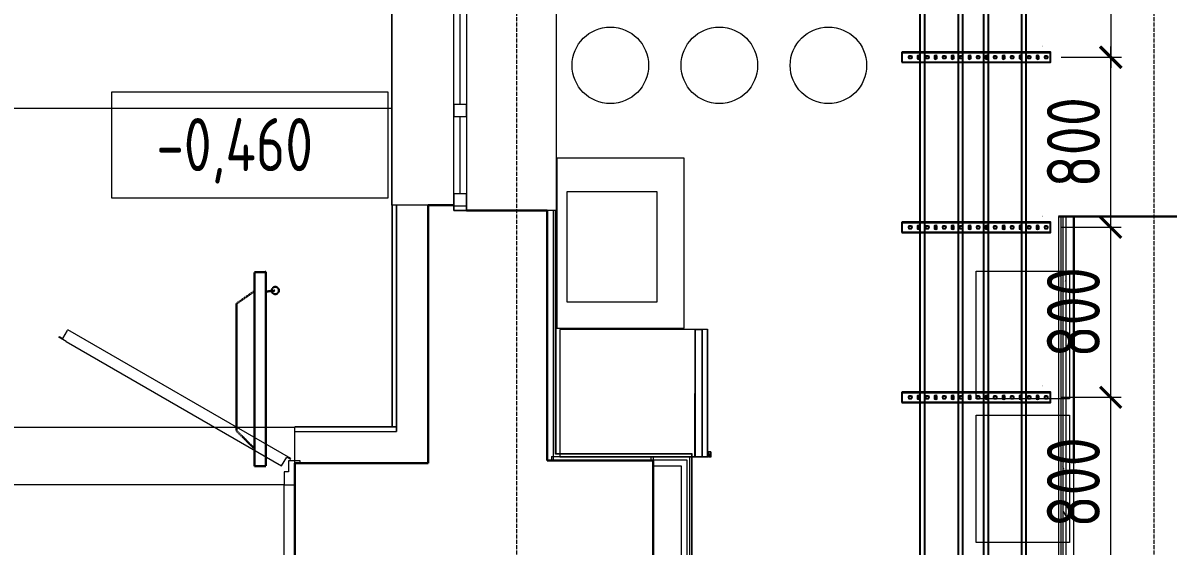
# Model space of a CAD drawing. Header units: millimetres. Extents: x -42533 to 645315, y 3457 to 82611.
# Drawn here: x 70273 to 75664, y 52737 to 55199 of the extents above; entities that cross this region are included whole.
import ezdxf
from ezdxf.enums import TextEntityAlignment as Align

# ---------------------------------------------------------------- set-up
doc = ezdxf.new("R2018")
doc.units = ezdxf.units.MM
doc.linetypes.add('ADSK_Линия сетки', pattern=[25, 20, -2.5, 0, -2.5])
doc.linetypes.add('ADSK_Штриховая_ш3 п1_5', pattern=[4.5, 3, -1.5])
for name, color, linetype in [('00_00_потолок_Панели из стали', 7, 'Continuous'), ('ЭОМ_Лотки авар.', 1, 'Continuous'), ('ЭОМ_Лотки рабочие', 5, 'Continuous')]:
    doc.layers.add(name, color=color, linetype=linetype)
for name, color, linetype, lineweight in [('_ Окна', 7, 'Continuous', 9), ('Аннотация', 7, 'Continuous', 18), ('Двери', 7, 'Continuous', 9), ('Оборудование', 7, 'Continuous', 18), ('Окна', 7, 'Continuous', 9), ('Оси', 253, 'Continuous', 9), ('Отметки', 7, 'Continuous', 9), ('Перекрытие', 7, 'Continuous', 18), ('Стены внутренние', 7, 'Continuous', 18), ('Стены наружные', 7, 'Continuous', 18), ('Стены несущие', 7, 'Continuous', 30), ('Стены отделка', 7, 'Continuous', 30), ('Стены штриховка', 7, 'Continuous', 9), ('ШТРИХОВКА', 252, 'Continuous', 15)]:
    doc.layers.add(name, color=color, linetype=linetype, lineweight=lineweight)
doc.layers.add('Линии', color=7, linetype='Continuous', lineweight=9, true_color=0x00a600)
doc.styles.add('GOST Common_3', font='GOST_Common.ttf', dxfattribs={"width": 0.8, "height": 350})
doc.styles.get("Standard").update_dxf_attribs({"font": 'arial.ttf'})
doc.styles.add('М2', font='isocpeur.ttf', dxfattribs={"width": 0.8})
doc.dimstyles.new('М2-100', dxfattribs={"dimtxt": 250, "dimasz": 100, "dimexe": 50, "dimexo": 50, "dimgap": 50, "dimtad": 1, "dimdec": 0, "dimzin": 1, "dimtxsty": 'М2', "dimblk": 'ARCHTICK', "dimcen": 2.5, "dimdle": 50, "dimclre": 256, "dimclrt": 256, "dimadec": 0, "dimazin": 0, "dimtfac": 1, "dimtdec": 0, "dimtix": 1, "dimtmove": 1, "dimatfit": 3, "dimldrblk": 'NONE', "dimfxl": 1, "dimtolj": 1, "dimlwd": 9, "dimlwe": 9, "dimarcsym": 1})

# ---------------------------------------------------------------- blocks, each defined once
blk = doc.blocks.new('ТХ пищеблок....')
at = {"layer": 'Оборудование', "color": 8}
for p, q in [((471.9, 8910.5), (-128.1, 8910.5)), ((-128.1, 8910.5), (-128.1, 8110.5)), ((471.9, 8110.5), (471.9, 8910.5)), ((-80.7, 8750.8), (-80.7, 8233.8)), ((344.3, 8750.8), (-80.7, 8750.8)), ((344.3, 8233.8), (344.3, 8750.8)), ((1846.8, 8377.4), (2286.8, 8377.4)), ((1846.8, 7777.4), (1846.8, 8377.4)), ((2286.8, 8377.4), (2286.8, 7777.4)), ((-80.7, 8233.8), (344.3, 8233.8)), ((-128.1, 8110.5), (471.9, 8110.5)), ((2286.8, 7777.4), (1846.8, 7777.4)), ((1846.8, 7701.1), (2286.8, 7701.1)), ((1846.8, 7101.1), (1846.8, 7701.1)), ((2286.8, 7701.1), (2286.8, 7101.1)), ((2286.8, 7101.1), (1846.8, 7101.1))]:
    blk.add_line(p, q, dxfattribs=at)
at = {"layer": 'Оборудование', "color": 8, "lineweight": 0}
blk.add_line((-113, 7504.4), (586.3, 7504.4), dxfattribs=at)
for points in [[(582, 8104.8), (582, 8100), (581.3, 7503.7), (582, 8100.1), (582, 8104.4), (-113, 8104.4)], [(-113, 8104.4), (-113, 7503.7), (-113, 7503.7)], [(557, 8104.4), (523.6, 8104.4), (523.6, 7503.7), (556.2, 7503.7), (557, 8104.4), (556.2, 7503.7), (522.8, 7503.7), (523.2, 8104.4), (557.3, 8104.4)], [(522.8, 7503.7), (523.2, 8104.4), (522.8, 7503.7)], [(-113, 7504.4), (522.8, 7504.4), (556.2, 7503.7), (572.9, 7503.7), (581.3, 7503.7), (572.9, 7503.7), (556.2, 7503.7)], [(556.2, 7503.7), (572.9, 7503.7), (581.3, 7503.7), (572.9, 7503.7), (556.2, 7503.7), (522.8, 7503.7), (-113, 7503.7)]]:
    blk.add_lwpolyline(points, dxfattribs=at)
blk.add_lwpolyline([(581.3, 7528.7), (598, 7528.7), (598, 7503.6), (589.6, 7503.6), (589.6, 7520.3), (581.3, 7520.4), (589.6, 7520.4), (589.6, 7503.7), (598, 7503.7), (598, 7528.7)], close=True, dxfattribs=at)
at = {"layer": 'Оборудование', "color": 8}
for centre in [(124.4, 9346.7), (637.7, 9346.7), (1151.1, 9346.7)]:
    blk.add_circle(centre, 180, dxfattribs=at)
blk = doc.blocks.new('1 этаж')
at = {"layer": 'Стены внутренние', "lineweight": 9}
h = blk.add_hatch(dxfattribs=at)
h.set_pattern_fill('FP_12', color=8, style=0, pattern_type=2)
h.set_pattern_definition([(0, (540.38, 188.9), (406.4, 101.6), [33.528, -271.272, 33.528, -271.272, -1625.6]), (0, (540.38, 188.9), (406.4, 101.6), [-609.6, 33.528, -576.072, 33.528, -271.272, -711.2]), (0, (540.38, 188.9), (406.4, 101.6), [-1524, 33.528, -169.672, 33.528, -474.472]), (120, (692.78, 239.7), (-291.18818, 301.15272), [33.528, -271.272, 33.528, -271.272, -1625.6]), (120, (692.78, 239.7), (-291.18818, 301.15272), [-609.6, 33.528, -576.072, 33.528, -271.272, -711.2]), (120, (692.78, 239.7), (-291.18818, 301.15272), [-1524, 33.528, -169.672, 33.528, -474.472]), (240, (743.58, 442.9), (-115.21182, -402.75272), [33.528, -271.272, 33.528, -271.272, -1625.6]), (240, (743.58, 442.9), (-115.21182, -402.75272), [-609.6, 33.528, -576.072, 33.528, -271.272, -711.2]), (240, (743.58, 442.9), (-115.21182, -402.75272), [-1524, 33.528, -169.672, 33.528, -474.472])])
h.paths.add_polyline_path([(48991.265, 20255.46), (48991.265, 22016.407), (48976.265, 22016.407), (48976.265, 20255.46)])
h.paths.add_polyline_path([(48976.265, 23216.407), (48991.265, 23216.407), (48991.265, 25818.902), (48976.265, 25818.902), (48976.265, 23231.407)])
at = {"layer": '_ Окна', "color": 8}
for p, q in [((46139.055, 22529.753), (46139.055, 23319.753)), ((46139.055, 22109.753), (46139.055, 22469.753)), ((46169.055, 22049.753), (46109.055, 22049.753))]:
    blk.add_line(p, q, dxfattribs=at)
at = {"layer": '_ Окна', "color": 8, "lineweight": 18}
for p, q in [((46109.055, 22529.753), (46169.055, 22529.753)), ((46109.055, 22469.753), (46109.055, 22529.753)), ((46169.055, 22529.753), (46169.055, 22469.753)), ((46169.055, 22469.753), (46109.055, 22469.753)), ((46109.055, 22109.753), (46169.055, 22109.753)), ((46109.055, 22029.753), (46109.055, 22109.753)), ((46169.055, 22109.753), (46169.055, 22029.753)), ((46169.055, 22029.753), (46109.055, 22029.753))]:
    blk.add_line(p, q, dxfattribs=at)
at = {"layer": 'Аннотация', "color": 8, "lineweight": 20}
for p, q in [((44498.875, 22088.068), (44498.875, 22588.068)), ((44498.875, 22588.068), (45798.875, 22588.068)), ((45798.875, 22588.068), (45798.875, 22088.068)), ((45798.875, 22088.068), (44498.875, 22088.068))]:
    blk.add_line(p, q, dxfattribs=at)
at = {"layer": 'Двери', "color": 8}
for p, q in [((44268.813, 21427.159), (44290.823, 21465.281)), ((44292.341, 21467.911), (44290.823, 21465.281)), ((45341.964, 20861.911), (44292.341, 21467.911)), ((44249.501, 21433.709), (44251.493, 21437.159)), ((44284.142, 21413.709), (44249.501, 21433.709)), ((44251.493, 21437.159), (44268.813, 21427.159)), ((44284.142, 21413.709), (45299.124, 20827.709)), ((45299.124, 20827.709), (45323.133, 20869.294)), ((45323.133, 20869.294), (45340.454, 20859.294)), ((45331.473, 20852.251), (45331.473, 20799.22)), ((45386.473, 20852.251), (45331.473, 20852.251)), ((45340.454, 20859.294), (45341.964, 20861.911)), ((45361.473, 20840.22), (45386.473, 20840.22)), ((45361.473, 20739.204), (45361.473, 20840.22)), ((45386.473, 20840.22), (45386.473, 20852.251)), ((45310.473, 20799.22), (45310.473, 20739.204)), ((45331.473, 20799.22), (45310.473, 20799.22)), ((45310.473, 20739.204), (45361.473, 20739.204))]:
    blk.add_line(p, q, dxfattribs=at)
at = {"layer": 'Линии', "color": 8, "linetype": 'ADSK_Штриховая_ш3 п1_5', "lineweight": 30}
for p, q in [((45171.473, 21739.642), (45224.473, 21740.368)), ((45171.473, 20826.556), (45171.473, 21739.642)), ((45224.473, 21740.368), (45224.473, 20827.282)), ((45171.473, 21650.72), (45086.473, 21591.202)), ((45224.473, 21647.936), (45269.178, 21653.084)), ((45086.473, 21591.202), (45086.473, 20993.305)), ((45086.473, 20993.305), (45171.473, 20908.305)), ((45224.473, 20827.282), (45171.473, 20826.556))]:
    blk.add_line(p, q, dxfattribs=at)
blk.add_circle((45269.178, 21653.084), 17, dxfattribs=at)
at = {"layer": 'Окна', "color": 8}
for p, q in [((46109.055, 22529.753), (46109.055, 23319.753)), ((46169.055, 23319.753), (46169.055, 22529.753)), ((46109.055, 22529.753), (46109.055, 22469.753)), ((46169.055, 22469.753), (46169.055, 22529.753)), ((46109.055, 22109.753), (46109.055, 22469.753)), ((46169.055, 22469.753), (46169.055, 22109.753)), ((46109.055, 22109.753), (46109.055, 22029.753)), ((46169.055, 22029.753), (46169.055, 22109.753)), ((46109.055, 22029.753), (46169.055, 22029.753))]:
    blk.add_line(p, q, dxfattribs=at)
at = {"layer": 'Оси', "color": 8, "linetype": 'ADSK_Линия сетки'}
for p, q in [((46406.766, -4162.595), (46406.766, 44411.9)), ((49406.766, -4162.595), (49406.766, 44411.9))]:
    blk.add_line(p, q, dxfattribs=at)
at = {"layer": 'Перекрытие', "color": 8}
for p, q in [((45819.055, 22510.22), (43339.05, 22510.22)), ((43461.473, 21010.22), (45361.473, 21010.22)), ((47047.41, 20872.827), (47047.41, 20868.902)), ((45311.473, 20739.204), (43511.473, 20739.204)), ((45311.473, 20310.22), (45311.473, 20739.204))]:
    blk.add_line(p, q, dxfattribs=at)
at = {"layer": 'Стены наружные', "color": 8}
for p, q in [((45818.055, 22054.753), (45818.055, 23789.753)), ((45819.055, 22054.753), (45819.055, 23789.753)), ((46591.055, 23819.753), (46591.055, 22029.753)), ((45819.055, 22054.753), (45818.055, 22054.753))]:
    blk.add_line(p, q, dxfattribs=at)
at = {"layer": 'Стены несущие', "color": 8}
for p, q in [((46109.055, 22054.753), (45989.055, 22054.753)), ((45989.055, 20840.22), (45989.055, 22054.753)), ((46549.055, 22029.753), (46169.055, 22029.753)), ((46549.055, 20852.764), (46549.055, 22029.753)), ((46549.055, 22029.753), (46549.055, 20852.764)), ((49593.085, 22001.407), (48956.265, 22001.407)), ((49028.085, 22001.407), (49028.085, 20842.96)), ((45361.473, 20330.22), (45361.473, 20840.22)), ((45361.473, 20840.22), (45989.055, 20840.22)), ((45989.055, 20840.22), (45989.055, 20840.22)), ((46549.055, 20852.827), (47047.41, 20852.827)), ((47047.41, 20342.827), (47047.41, 20852.827))]:
    blk.add_line(p, q, dxfattribs=at)
at = {"layer": 'Стены отделка', "color": 8, "lineweight": 9}
for p, q in [((45818.055, 22054.753), (45818.055, 21010.22)), ((45839.055, 22054.753), (45819.055, 22054.753)), ((45819.055, 22054.753), (45819.055, 21010.22)), ((45989.055, 22054.753), (45839.055, 22054.753)), ((46591.055, 22029.753), (46549.055, 22029.753)), ((46591.055, 20884.827), (46591.055, 22029.753)), ((48956.265, 22001.407), (48956.265, 20272.96)), ((49028.085, 20272.96), (49028.085, 21996.629)), ((45361.473, 20840.22), (45361.473, 21011.22)), ((45839.055, 21011.22), (45361.473, 21011.22)), ((45839.055, 21010.22), (45361.473, 21010.22)), ((45839.055, 20990.22), (45839.055, 21011.22)), ((45839.055, 21010.22), (45839.055, 20990.22)), ((46569.055, 20872.827), (46569.055, 20852.827)), ((46569.055, 20872.827), (47219.701, 20872.827)), ((46579.055, 20852.764), (46579.055, 20872.827)), ((47229.701, 20884.827), (46591.055, 20884.827)), ((47039.202, 20852.827), (47039.202, 20872.827)), ((47219.701, 20868.902), (47047.41, 20868.902)), ((47047.41, 20868.902), (47047.41, 20852.827)), ((47219.701, 20872.827), (47219.701, 20322.827)), ((47231.701, 20312.827), (47231.701, 20882.827)), ((46549.055, 20852.764), (46579.055, 20852.764)), ((47047.41, 20828.902), (47179.701, 20828.902)), ((47179.701, 20828.902), (47179.701, 20362.827))]:
    blk.add_line(p, q, dxfattribs=at)
at = {"layer": 'Стены штриховка', "color": 8}
for p, q in [((45839.055, 21010.22), (45839.055, 22054.753)), ((45839.055, 22054.753), (45839.055, 21010.22)), ((46579.055, 20872.827), (46579.055, 22029.753)), ((46589.055, 20882.827), (46589.055, 22029.753)), ((48967.265, 22001.407), (48967.265, 20272.96)), ((48976.265, 22001.407), (48976.265, 20272.96)), ((48991.265, 21996.629), (48991.265, 20352.048)), ((45361.473, 20990.22), (45839.055, 20990.22)), ((47231.701, 20882.827), (46589.055, 20882.827)), ((47229.701, 20310.827), (47229.701, 20884.827)), ((47231.701, 20884.827), (47229.701, 20884.827)), ((47231.701, 20882.827), (47231.701, 20884.827)), ((47047.41, 20855.902), (47206.701, 20855.902)), ((47206.701, 20855.902), (47206.701, 20362.827))]:
    blk.add_line(p, q, dxfattribs=at)
at = {"layer": 'ЭОМ_Лотки рабочие'}
blk.add_blockref('ТХ пищеблок....', (46722.058, 13366.044), dxfattribs=at)
at = {"layer": 'Отметки', "color": 8, "lineweight": 20, "insert": (44708.885, 22464.775), "char_height": 250, "width": 1055.97624, "attachment_point": 1, "line_spacing_factor": 1.022761, "style": 'GOST Common_3'}
blk.add_mtext('-0,460', dxfattribs=at)
blk = doc.blocks.new('*U40')
at = {"color": 0, "linetype": 'Continuous', "lineweight": 25}
for p, q in [((-78.8, -23398), (-78.8, 0)), ((78.8, -23398), (78.8, 0))]:
    blk.add_line(p, q, dxfattribs=at)
blk.add_lwpolyline([(100.8, -23398), (100.8, 0), (-100.8, 0), (-100.8, -23398)], close=True, dxfattribs=at)
at = {"color": 0, "flags": 9}
for tag, p in [('АРТИКУЛ', (-59.7, -11.8)), ('НАИМЕНОВАНИЕ', (-59.1, -7)), ('ПРИМЕЧАНИЕ', (-58.8, -17.3))]:
    blk.add_attdef(tag, text='', height=2.5, dxfattribs=at).set_placement(p, align=Align.TOP_LEFT)
at = {"color": 0, "lineweight": 30, "flags": 104}
for tag, p in [('ВЫСОТА', (-59.6, -20.9)), ('ДЛИНА', (-59.5, -36.1)), ('ТОЛЩИНА', (-59, -31)), ('ШИРИНА', (-58.9, -25.1))]:
    blk.add_attdef(tag, text='', height=2.5, dxfattribs=at).set_placement(p, align=Align.TOP_LEFT)
blk = doc.blocks.new('*U41')
at = {"color": 0, "linetype": 'Continuous', "lineweight": 25}
for p, q in [((-78.8, -22803.8), (-78.8, 0)), ((78.8, -22803.8), (78.8, 0))]:
    blk.add_line(p, q, dxfattribs=at)
blk.add_lwpolyline([(100.8, -22803.8), (100.8, 0), (-100.8, 0), (-100.8, -22803.8)], close=True, dxfattribs=at)
at = {"color": 0, "flags": 9}
for tag, p in [('АРТИКУЛ', (-59.7, -11.8)), ('НАИМЕНОВАНИЕ', (-59.1, -7)), ('ПРИМЕЧАНИЕ', (-58.8, -17.3))]:
    blk.add_attdef(tag, text='', height=2.5, dxfattribs=at).set_placement(p, align=Align.TOP_LEFT)
at = {"color": 0, "lineweight": 30, "flags": 104}
for tag, p in [('ВЫСОТА', (-59.6, -20.9)), ('ДЛИНА', (-59.5, -36.1)), ('ТОЛЩИНА', (-59, -31)), ('ШИРИНА', (-58.9, -25.1))]:
    blk.add_attdef(tag, text='', height=2.5, dxfattribs=at).set_placement(p, align=Align.TOP_LEFT)
blk = doc.blocks.new('*U45')
at = {"color": 0, "linetype": 'ByBlock', "lineweight": -2}
for points in [[(24, -700), (24, 0), (-24, 0), (-24, -700)], [(-22.5, -700), (-22.5, 0)], [(22.5, -700), (22.5, 0)], [(-24, -700), (24, -700)]]:
    blk.add_lwpolyline(points, dxfattribs=at)
at = {"color": 254, "transparency": 33554483}
blk.add_lwpolyline([(0, 0.7), (0, -2.2)], dxfattribs=at)
at = {"color": 0, "linetype": 'ByBlock', "lineweight": -2}
for points in [[(-5.2, -13.3), (-5.2, -26.7, 0.345739), (5.2, -26.7), (5.2, -13.3, 0.345739)], [(-6.7, -54.8, 0.345739), (-6.7, -65.2), (6.7, -65.2, 0.345739), (6.7, -54.8)], [(-5.2, -93.3), (-5.2, -106.7, 0.345739), (5.2, -106.7), (5.2, -93.3, 0.345739)], [(-6.7, -134.8, 0.345739), (-6.7, -145.2), (6.7, -145.2, 0.345739), (6.7, -134.8)], [(-6.7, -214.8, 0.345739), (-6.7, -225.2), (6.7, -225.2, 0.345739), (6.7, -214.8)], [(-5.2, -173.3), (-5.2, -186.7, 0.345739), (5.2, -186.7), (5.2, -173.3, 0.345739)], [(-5.2, -253.3), (-5.2, -266.7, 0.345739), (5.2, -266.7), (5.2, -253.3, 0.345739)], [(-6.7, -294.8, 0.345739), (-6.7, -305.2), (6.7, -305.2, 0.345739), (6.7, -294.8)], [(-6.7, -374.8, 0.345739), (-6.7, -385.2), (6.7, -385.2, 0.345739), (6.7, -374.8)], [(-5.2, -333.3), (-5.2, -346.7, 0.345739), (5.2, -346.7), (5.2, -333.3, 0.345739)], [(-5.2, -413.3), (-5.2, -426.7, 0.345739), (5.2, -426.7), (5.2, -413.3, 0.345739)], [(-6.7, -454.8, 0.345739), (-6.7, -465.2), (6.7, -465.2, 0.345739), (6.7, -454.8)], [(-6.7, -534.8, 0.345739), (-6.7, -545.2), (6.7, -545.2, 0.345739), (6.7, -534.8)], [(-5.2, -493.3), (-5.2, -506.7, 0.345739), (5.2, -506.7), (5.2, -493.3, 0.345739)], [(-5.2, -573.3), (-5.2, -586.7, 0.345739), (5.2, -586.7), (5.2, -573.3, 0.345739)], [(-6.7, -614.8, 0.345739), (-6.7, -625.2), (6.7, -625.2, 0.345739), (6.7, -614.8)], [(-5.2, -653.3), (-5.2, -666.7, 0.345739), (5.2, -666.7), (5.2, -653.3, 0.345739)]]:
    blk.add_lwpolyline(points, format="xyb", close=True, dxfattribs=at)
at = {"flags": 9}
for tag, p in [('АРТИКУЛ', (-58.9, -24.5)), ('ПРИМЕЧАНИЕ', (-58.3, -30.8)), ('НАИМЕНОВАНИЕ', (-58.2, -19.4))]:
    blk.add_attdef(tag, p, '', height=2.5, dxfattribs=at)
at = {"lineweight": 30, "flags": 104}
blk.add_attdef('ДЛИНА', text='', height=2.5, dxfattribs=at).set_placement((-57.7, -34.6), align=Align.TOP_LEFT)
blk = doc.blocks.new('_ArchTick')
at = {"color": 0, "linetype": 'ByBlock', "lineweight": 70, "const_width": 0.15}
blk.add_lwpolyline([(-0.5, -0.5), (0.5, 0.5)], dxfattribs=at)
blk = doc.blocks.new('*D658')
at = {"layer": '00_00_потолок_Панели из стали', "color": 0, "lineweight": 9, "transparency": 16777216}
blk.add_line((75393.4, 55087.7), (75393.4, 54187.5), dxfattribs=at)
at = {"layer": '00_00_потолок_Панели из стали', "lineweight": 9, "transparency": 16777216}
for p, q in [((75237.7, 55037.7), (75443.4, 55037.7)), ((75159.9, 54237.5), (75443.4, 54237.5))]:
    blk.add_line(p, q, dxfattribs=at)
at = {"layer": 'Defpoints', "color": 0, "transparency": 16777216}
for p in [(75187.7, 55037.7), (75109.9, 54237.5), (75393.4, 54237.5)]:
    blk.add_point(p, dxfattribs=at)
at = {"layer": '00_00_потолок_Панели из стали', "color": 0, "lineweight": 9, "transparency": 16777216, "xscale": 100, "yscale": 100, "zscale": 100}
for p, rotation in [((75393.4, 55037.7), 90), ((75393.4, 54237.5), 270)]:
    blk.add_blockref('_ArchTick', p, dxfattribs=dict(at, rotation=rotation))
at = {"layer": '00_00_потолок_Панели из стали', "transparency": 16777216, "insert": (75218.4, 54637.6), "char_height": 250, "attachment_point": 5, "rotation": 90, "style": 'М2'}
blk.add_mtext('\\A1;800', dxfattribs=at)
blk = doc.blocks.new('_None')
blk = doc.blocks.new('*D491')
at = {"layer": '00_00_потолок_Панели из стали', "color": 0, "lineweight": 9, "transparency": 16777216}
blk.add_line((75393.4, 54287.5), (75393.4, 53387.3), dxfattribs=at)
at = {"layer": '00_00_потолок_Панели из стали', "lineweight": 9, "transparency": 16777216}
for p, q in [((75237.7, 54237.5), (75443.4, 54237.5)), ((75159.9, 53437.3), (75443.4, 53437.3))]:
    blk.add_line(p, q, dxfattribs=at)
at = {"layer": 'Defpoints', "color": 0, "transparency": 16777216}
for p in [(75187.7, 54237.5), (75109.9, 53437.3), (75393.4, 53437.3)]:
    blk.add_point(p, dxfattribs=at)
at = {"layer": '00_00_потолок_Панели из стали', "color": 0, "lineweight": 9, "transparency": 16777216, "xscale": 100, "yscale": 100, "zscale": 100}
for p, rotation in [((75393.4, 54237.5), 90), ((75393.4, 53437.3), 270)]:
    blk.add_blockref('_ArchTick', p, dxfattribs=dict(at, rotation=rotation))
at = {"layer": '00_00_потолок_Панели из стали', "transparency": 16777216, "insert": (75218.4, 53837.4), "char_height": 250, "attachment_point": 5, "rotation": 90, "style": 'М2'}
blk.add_mtext('\\A1;800', dxfattribs=at)
blk = doc.blocks.new('*D492')
at = {"layer": '00_00_потолок_Панели из стали', "color": 0, "lineweight": 9, "transparency": 16777216}
blk.add_line((75393.4, 53487.3), (75393.4, 52587.1), dxfattribs=at)
at = {"layer": '00_00_потолок_Панели из стали', "lineweight": 9, "transparency": 16777216}
for p, q in [((75237.7, 53437.3), (75443.4, 53437.3)), ((75159.9, 52637.1), (75443.4, 52637.1))]:
    blk.add_line(p, q, dxfattribs=at)
at = {"layer": 'Defpoints', "color": 0, "transparency": 16777216}
for p in [(75187.7, 53437.3), (75109.9, 52637.1), (75393.4, 52637.1)]:
    blk.add_point(p, dxfattribs=at)
at = {"layer": '00_00_потолок_Панели из стали', "color": 0, "lineweight": 9, "transparency": 16777216, "xscale": 100, "yscale": 100, "zscale": 100}
for p, rotation in [((75393.4, 53437.3), 90), ((75393.4, 52637.1), 270)]:
    blk.add_blockref('_ArchTick', p, dxfattribs=dict(at, rotation=rotation))
at = {"layer": '00_00_потолок_Панели из стали', "transparency": 16777216, "insert": (75218.4, 53037.2), "char_height": 250, "attachment_point": 5, "rotation": 90, "style": 'М2'}
blk.add_mtext('\\A1;800', dxfattribs=at)
blk = doc.blocks.new('*D519')
at = {"layer": '00_00_потолок_Панели из стали', "color": 0, "lineweight": 9, "transparency": 16777216}
blk.add_line((75394.8, 55887.9), (75394.8, 54987.7), dxfattribs=at)
at = {"layer": '00_00_потолок_Панели из стали', "lineweight": 9, "transparency": 16777216}
for p, q in [((75239.1, 55837.9), (75444.8, 55837.9)), ((75161.3, 55037.7), (75444.8, 55037.7))]:
    blk.add_line(p, q, dxfattribs=at)
at = {"layer": 'Defpoints', "color": 0, "transparency": 16777216}
for p in [(75189.1, 55837.9), (75111.3, 55037.7), (75394.8, 55037.7)]:
    blk.add_point(p, dxfattribs=at)
at = {"layer": '00_00_потолок_Панели из стали', "color": 0, "lineweight": 9, "transparency": 16777216, "xscale": 100, "yscale": 100, "zscale": 100}
for p, rotation in [((75394.8, 55837.9), 90), ((75394.8, 55037.7), 270)]:
    blk.add_blockref('_ArchTick', p, dxfattribs=dict(at, rotation=rotation))
at = {"layer": '00_00_потолок_Панели из стали', "transparency": 16777216, "insert": (75219.8, 55437.8), "char_height": 250, "attachment_point": 5, "rotation": 90, "style": 'М2'}
blk.add_mtext('\\A1;800', dxfattribs=at)

msp = doc.modelspace()

# ---------------------------------------------------------------- block references
at = {"layer": 'ШТРИХОВКА'}
msp.add_blockref('1 этаж', (26191.6, 32286.7), dxfattribs=at)
at = {"layer": 'ЭОМ_Лотки авар.', "color": 1, "rotation": 180}
msp.add_blockref('*U41', (74596.1, 44536.6), dxfattribs=at)
at = {"layer": 'ЭОМ_Лотки рабочие', "rotation": 180}
msp.add_blockref('*U40', (74895.7, 44242), dxfattribs=at)
at = {"layer": 'ЭОМ_Лотки рабочие'}
ref = msp.add_blockref('*U45', (75109.9, 55037.7), dxfattribs=dict(at, rotation=270))
lines = msp.add_mtext('700 мм', dxfattribs={"layer": '0', "insert": (75075.3, 55095.4), "char_height": 2.5, "attachment_point": 1, "rotation": 270})
ref.add_attrib('ДЛИНА', '', (75075.3, 55095.4), dxfattribs={"flags": 2}).embed_mtext(lines)
ref = msp.add_blockref('*U45', (75109.9, 54237.5), dxfattribs=dict(at, rotation=270))
lines = msp.add_mtext('700 мм', dxfattribs={"layer": '0', "insert": (75075.3, 54295.2), "char_height": 2.5, "attachment_point": 1, "rotation": 270})
ref.add_attrib('ДЛИНА', '', (75075.3, 54295.2), dxfattribs={"flags": 2}).embed_mtext(lines)
ref = msp.add_blockref('*U45', (75109.9, 53437.3), dxfattribs=dict(at, rotation=270))
lines = msp.add_mtext('700 мм', dxfattribs={"layer": '0', "insert": (75075.3, 53495), "char_height": 2.5, "attachment_point": 1, "rotation": 270})
ref.add_attrib('ДЛИНА', '', (75075.3, 53495), dxfattribs={"flags": 2}).embed_mtext(lines)

# ---------------------------------------------------------------- dimensions: what is measured, and where the dimension line sits
at = {"layer": '00_00_потолок_Панели из стали'}
for base, p1, p2, picture, middle in [((75394.8, 55037.7), (75189.1, 55837.9), (75111.3, 55037.7), '*D519', (75219.8, 55437.8)), ((75393.4, 54237.5), (75187.7, 55037.7), (75109.9, 54237.5), '*D658', (75218.4, 54637.6)), ((75393.4, 53437.3), (75187.7, 54237.5), (75109.9, 53437.3), '*D491', (75218.4, 53837.4)), ((75393.4, 52637.1), (75187.7, 53437.3), (75109.9, 52637.1), '*D492', (75218.4, 53037.2))]:
    dim = msp.add_linear_dim(base=base, p1=p1, p2=p2, angle=90, dimstyle='М2-100', dxfattribs=at)
    dim.commit()
    dim.dimension.update_dxf_attribs({"geometry": picture, "text_midpoint": middle})

doc.saveas('drawing.dxf')
